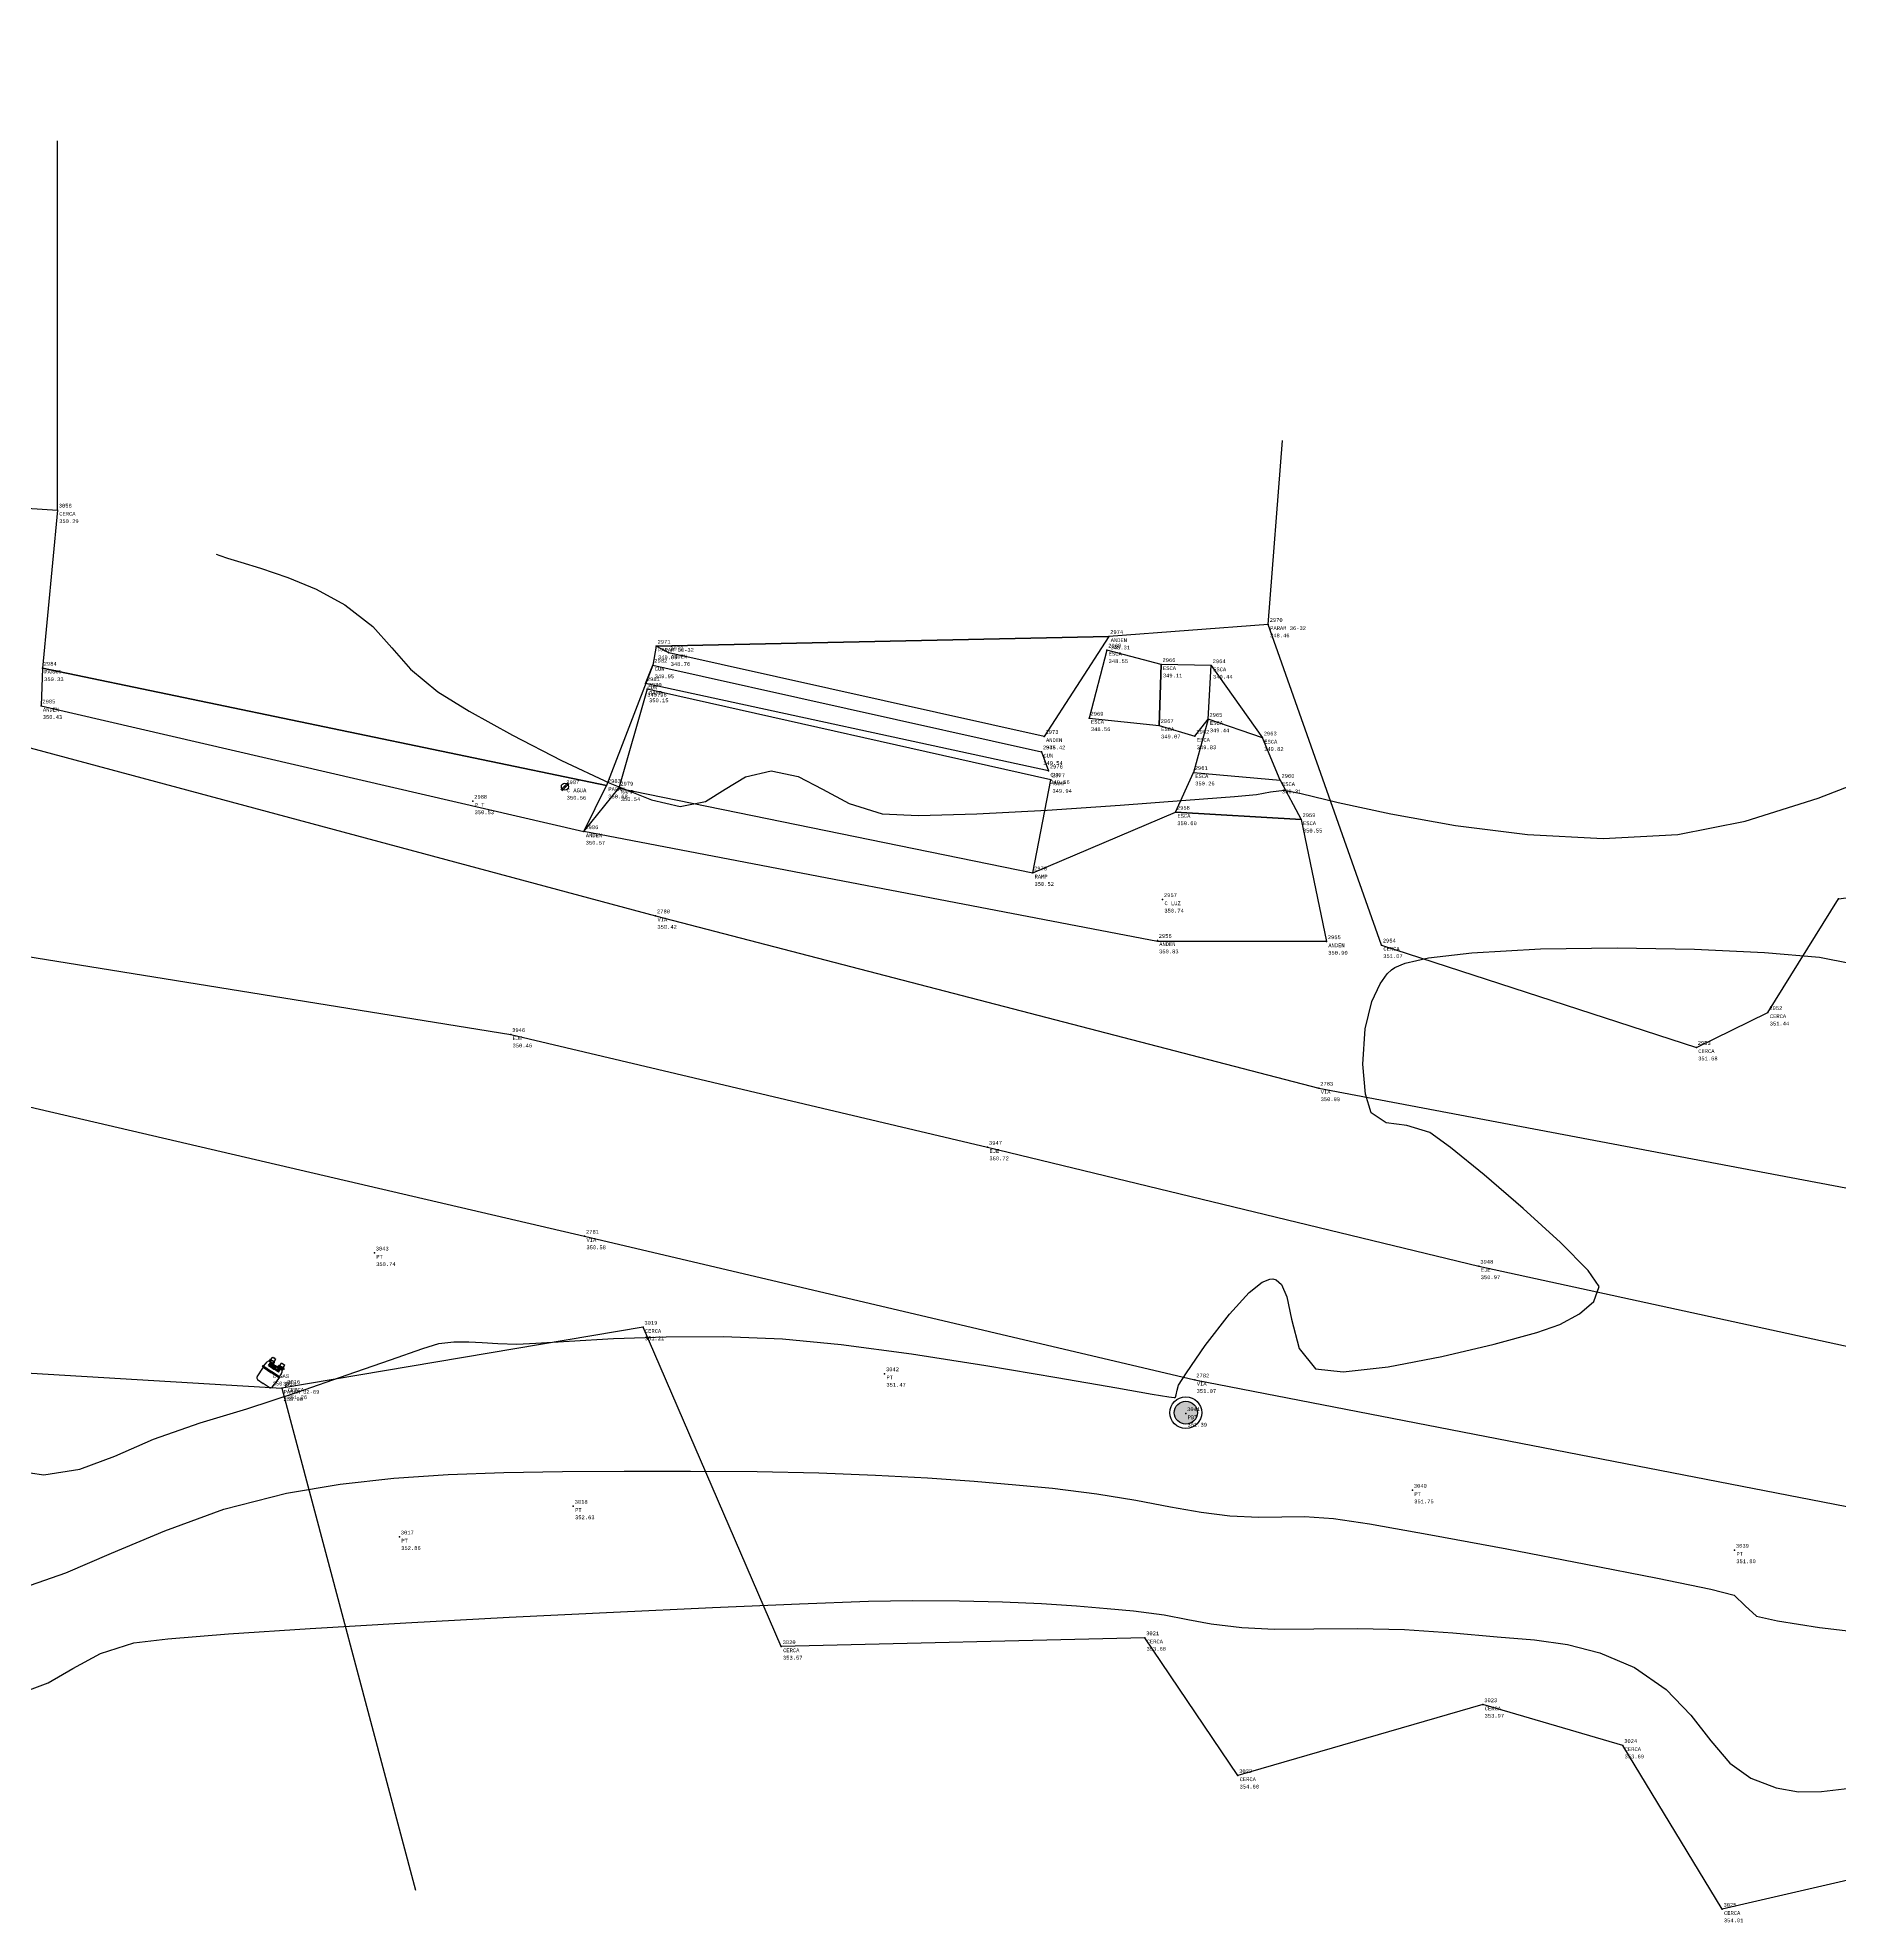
# Model space of a CAD drawing. Header units: metres. Extents: x 5050628 to 5051715, y 2427226 to 2427693.
# Drawn here: x 5051607.41 to 5051631.4, y 2427656.12 to 2427681.21 of the extents above; entities that cross this region are included whole.
import ezdxf
from ezdxf.enums import TextEntityAlignment as Align

# ---------------------------------------------------------------- set-up
doc = ezdxf.new("R2010")
doc.units = ezdxf.units.M
for name, color, linetype in [('1. Eje Vía', 7, 'Continuous'), ('2', 7, 'Continuous'), ('Anden', 252, 'Continuous'), ('C-TOPO-MINR-N', 11, 'Continuous'), ('Cerca', 90, 'FENCELINE2'), ('CONTADOR AGUA', 255, 'Continuous'), ('Cuneta', 254, 'Continuous'), ('CVL_PUNTO', 2, 'Continuous'), ('CVL_PUNTO_COR', 2, 'Continuous'), ('CVL_PUNTO_NUM', 2, 'Continuous'), ('Escalera', 254, 'Continuous'), ('Paramento', 7, 'Continuous'), ('POSTE', 2, 'Continuous'), ('Rampa', 253, 'Continuous'), ('Vía', 40, 'Continuous')]:
    doc.layers.add(name, color=color, linetype=linetype)
doc.layers.add('Poste Baja tension', color=30, linetype='Continuous', lineweight=100)
doc.styles.add('MONOTXT4', font='monotxt4.shx')
doc.linetypes.add('FENCELINE2', pattern='A,0.25,-0.1,[132,ltypeshp.shx,S=0.1,R=0,X=-0.1,Y=0],-0.1,1', length=1.45)

# ---------------------------------------------------------------- blocks, each defined once
blk = doc.blocks.new('POSTE')
at = {"layer": 'POSTE'}
h = blk.add_hatch(color=30, dxfattribs=at)
edge = h.paths.add_edge_path()
edge.add_arc((992.964, 972.38), 0.558, 0, 360)
at = {"layer": 'POSTE', "color": 30}
for radius in [0.768, 0.558]:
    blk.add_circle((992.964, 972.38, 192.936), radius, dxfattribs=at)
blk = doc.blocks.new('A$Cd4a49434')
at = {"layer": 'POSTE', "xscale": 0.6787685145199105, "yscale": 0.6787685145199105, "zscale": 0.6787685145199105, "rotation": 349.84833}
blk.add_blockref('POSTE', (-779.251, -530.372, 158.248), dxfattribs=at)
blk = doc.blocks.new('CONT')
for p, q in [((-0.018, 0.018), (-0.141, -0.106)), ((-0.018, 0.018), (0.106, 0.141)), ((0.018, -0.018), (0.141, 0.106)), ((0.018, -0.018), (-0.106, -0.141))]:
    blk.add_line(p, q)
blk.add_circle((0, 0), 0.125)
blk = doc.blocks.new('A$Cf7b1f20d')
at = {"layer": '2', "xscale": 2, "yscale": 2, "zscale": 2}
blk.add_blockref('CONT', (0.28, 0.28), dxfattribs=at)
blk = doc.blocks.new('*X64')
at = {"color": 0}
for p, q in [((833.9, 176.5, 2), (834.9, 177.6, 2)), ((833.9, 177, 2), (834.5, 177.6, 2)), ((833.9, 177.4, 2), (834, 177.6, 2)), ((833.9, 176.1, 2), (834.4, 176.6, 2)), ((833.9, 175.6, 2), (834.4, 176.1, 2)), ((833.9, 175.2, 2), (834.4, 175.7, 2)), ((833.9, 174.7, 2), (834.4, 175.2, 2)), ((834, 174.4, 2), (834.6, 175, 2)), ((834.4, 174.4, 2), (835, 175, 2)), ((834.8, 177, 2), (835.4, 177.6, 2)), ((834.9, 174.4, 2), (836.4, 175.9, 2)), ((835.2, 177, 2), (835.8, 177.6, 2)), ((835.3, 174.4, 2), (836.4, 175.4, 2)), ((835.4, 176.2, 2), (836.7, 177.6, 2)), ((835.4, 176.7, 2), (836.3, 177.6, 2)), ((835.4, 175.8, 2), (836.4, 176.8, 2)), ((835.4, 175.3, 2), (836.4, 176.3, 2)), ((835.8, 174.4, 2), (836.4, 175, 2)), ((836.2, 174.4, 2), (836.8, 175, 2)), ((836.6, 177, 2), (837.2, 177.6, 2)), ((836.7, 174.4, 2), (837.3, 175, 2)), ((837, 177, 2), (837.6, 177.6, 2)), ((837.1, 174.4, 2), (838.4, 175.6, 2)), ((837.4, 176.4, 2), (838.5, 177.6, 2)), ((837.4, 176.9, 2), (838.1, 177.6, 2)), ((837.4, 176, 2), (839, 177.6, 2)), ((837.4, 175.5, 2), (838.4, 176.5, 2)), ((837.4, 175.1, 2), (838.4, 176.1, 2)), ((837.6, 174.4, 2), (838.4, 175.2, 2)), ((838, 174.4, 2), (838.6, 175, 2)), ((838.5, 174.4, 2), (839.1, 175, 2)), ((838.8, 177, 2), (839.4, 177.6, 2)), ((838.9, 174.4, 2), (840.1, 175.6, 2)), ((839.3, 177, 2), (839.9, 177.6, 2)), ((839.4, 176.6, 2), (840.1, 177.4, 2)), ((839.4, 176.2, 2), (840.1, 177, 2)), ((839.4, 175.7, 2), (840.1, 176.5, 2)), ((839.4, 175.3, 2), (840.1, 176.1, 2)), ((839.4, 174.4, 2), (840.1, 175.2, 2)), ((839.8, 174.4, 2), (840.1, 174.7, 2))]:
    blk.add_line(p, q, dxfattribs=at)
blk = doc.blocks.new('gas')
for p, q in [((840269.27, 1366923.32, -0.27), (840269.23, 1366923.32, -0.27)), ((840269.23, 1366923.24, -0.27), (840269.23, 1366923.32, -0.27)), ((840269.28, 1366923.28, -0.27), (840269.23, 1366923.28, -0.27)), ((840269.27, 1366923.24, -0.27), (840269.23, 1366923.24, -0.27)), ((840269.28, 1366923.33, -0.27), (840269.31, 1366923.67, -0.27)), ((840269.28, 1366923.32, -0.27), (840269.9, 1366923.32, -0.27)), ((840269.28, 1366923.28, -0.27), (840269.9, 1366923.28, -0.27)), ((840269.28, 1366923.24, -0.27), (840269.9, 1366923.24, -0.27)), ((840269.28, 1366923.23, -0.27), (840269.31, 1366922.48, -0.27)), ((840269.36, 1366923.8, -0.27), (840269.36, 1366923.91, -0.27)), ((840269.36, 1366923.82, -0.27), (840269.74, 1366923.82, -0.27)), ((840269.36, 1366923.8, -0.27), (840269.74, 1366923.8, -0.27)), ((840269.4, 1366923.93, -0.27), (840269.55, 1366923.93, -0.27)), ((840269.42, 1366923.93, -0.27), (840269.42, 1366924.14, -0.27)), ((840269.42, 1366924.14, -0.27), (840269.67, 1366924.14, -0.27)), ((840269.42, 1366923.78, -0.27), (840269.42, 1366923.8, -0.27)), ((840269.43, 1366923.78, -0.27), (840269.9, 1366923.78, -0.27)), ((840269.45, 1366923.91, -0.27), (840269.45, 1366923.82, -0.27)), ((840269.51, 1366923.53, -0.27), (840269.51, 1366923.78, -0.27)), ((840269.51, 1366923.53, -0.27), (840269.9, 1366923.53, -0.27)), ((840269.53, 1366923.76, -0.27), (840269.9, 1366923.76, -0.27)), ((840269.53, 1366923.55, -0.27), (840269.53, 1366923.76, -0.27)), ((840269.53, 1366923.55, -0.27), (840269.9, 1366923.55, -0.27)), ((840269.69, 1366923.93, -0.27), (840269.55, 1366923.93, -0.27)), ((840269.57, 1366923.59, -0.27), (840269.57, 1366923.72, -0.27)), ((840269.57, 1366923.72, -0.27), (840270.01, 1366923.72, -0.27)), ((840269.57, 1366923.59, -0.27), (840270.01, 1366923.59, -0.27)), ((840269.62, 1366923.68, -0.27), (840269.64, 1366923.68, -0.27)), ((840269.62, 1366923.64, -0.27), (840269.62, 1366923.68, -0.27)), ((840269.62, 1366923.64, -0.27), (840269.64, 1366923.64, -0.27)), ((840269.64, 1366923.91, -0.27), (840269.64, 1366923.82, -0.27)), ((840269.64, 1366923.64, -0.27), (840269.64, 1366923.68, -0.27)), ((840269.66, 1366923.68, -0.27), (840269.68, 1366923.68, -0.27)), ((840269.66, 1366923.64, -0.27), (840269.66, 1366923.68, -0.27)), ((840269.66, 1366923.64, -0.27), (840269.68, 1366923.64, -0.27)), ((840269.67, 1366923.93, -0.27), (840269.67, 1366924.14, -0.27)), ((840269.67, 1366923.78, -0.27), (840269.67, 1366923.8, -0.27)), ((840269.68, 1366923.64, -0.27), (840269.68, 1366923.68, -0.27)), ((840269.71, 1366923.68, -0.27), (840269.73, 1366923.68, -0.27)), ((840269.71, 1366923.64, -0.27), (840269.71, 1366923.68, -0.27)), ((840269.71, 1366923.64, -0.27), (840269.73, 1366923.64, -0.27)), ((840269.73, 1366923.8, -0.27), (840269.73, 1366923.91, -0.27)), ((840269.73, 1366923.64, -0.27), (840269.73, 1366923.68, -0.27)), ((840269.75, 1366923.68, -0.27), (840269.77, 1366923.68, -0.27)), ((840269.75, 1366923.64, -0.27), (840269.75, 1366923.68, -0.27)), ((840269.75, 1366923.64, -0.27), (840269.77, 1366923.64, -0.27)), ((840269.77, 1366923.64, -0.27), (840269.77, 1366923.68, -0.27)), ((840269.79, 1366923.68, -0.27), (840269.81, 1366923.68, -0.27)), ((840269.79, 1366923.64, -0.27), (840269.79, 1366923.68, -0.27)), ((840269.79, 1366923.64, -0.27), (840269.81, 1366923.64, -0.27)), ((840269.81, 1366923.64, -0.27), (840269.81, 1366923.68, -0.27)), ((840269.83, 1366923.68, -0.27), (840269.85, 1366923.68, -0.27)), ((840269.83, 1366923.64, -0.27), (840269.83, 1366923.68, -0.27)), ((840269.83, 1366923.64, -0.27), (840269.85, 1366923.64, -0.27)), ((840269.85, 1366923.64, -0.27), (840269.85, 1366923.68, -0.27)), ((840269.86, 1366923.69, -0.27), (840269.86, 1366923.62, -0.27)), ((840269.86, 1366923.69, -0.27), (840269.99, 1366923.69, -0.27)), ((840269.86, 1366923.62, -0.27), (840269.99, 1366923.62, -0.27)), ((840269.87, 1366923.68, -0.27), (840269.89, 1366923.68, -0.27)), ((840269.87, 1366923.64, -0.27), (840269.87, 1366923.68, -0.27)), ((840269.87, 1366923.64, -0.27), (840269.89, 1366923.64, -0.27)), ((840269.89, 1366923.64, -0.27), (840269.89, 1366923.68, -0.27)), ((840270.37, 1366923.78, -0.27), (840269.9, 1366923.78, -0.27)), ((840270.28, 1366923.76, -0.27), (840269.9, 1366923.76, -0.27)), ((840270.28, 1366923.55, -0.27), (840269.9, 1366923.55, -0.27)), ((840270.3, 1366923.53, -0.27), (840269.9, 1366923.53, -0.27)), ((840270.53, 1366923.32, -0.27), (840269.9, 1366923.32, -0.27)), ((840270.53, 1366923.28, -0.27), (840269.9, 1366923.28, -0.27)), ((840270.53, 1366923.24, -0.27), (840269.9, 1366923.24, -0.27)), ((840269.91, 1366923.68, -0.27), (840269.94, 1366923.68, -0.27)), ((840269.91, 1366923.64, -0.27), (840269.91, 1366923.68, -0.27)), ((840269.91, 1366923.64, -0.27), (840269.94, 1366923.64, -0.27)), ((840269.94, 1366923.64, -0.27), (840269.94, 1366923.68, -0.27)), ((840269.96, 1366923.68, -0.27), (840269.98, 1366923.68, -0.27)), ((840269.96, 1366923.64, -0.27), (840269.96, 1366923.68, -0.27)), ((840269.96, 1366923.64, -0.27), (840269.98, 1366923.64, -0.27)), ((840269.98, 1366923.64, -0.27), (840269.98, 1366923.68, -0.27)), ((840269.99, 1366923.69, -0.27), (840269.99, 1366923.62, -0.27)), ((840270.01, 1366923.59, -0.27), (840270.01, 1366923.72, -0.27)), ((840270.07, 1366923.8, -0.27), (840270.07, 1366923.91, -0.27)), ((840270.44, 1366923.82, -0.27), (840270.07, 1366923.82, -0.27)), ((840270.44, 1366923.8, -0.27), (840270.07, 1366923.8, -0.27)), ((840270.11, 1366923.93, -0.27), (840270.26, 1366923.93, -0.27)), ((840270.38, 1366924.14, -0.27), (840270.13, 1366924.14, -0.27)), ((840270.13, 1366923.93, -0.27), (840270.13, 1366924.14, -0.27)), ((840270.13, 1366923.78, -0.27), (840270.13, 1366923.8, -0.27)), ((840270.16, 1366923.91, -0.27), (840270.16, 1366923.82, -0.27)), ((840270.4, 1366923.93, -0.27), (840270.26, 1366923.93, -0.27)), ((840270.28, 1366923.55, -0.27), (840270.28, 1366923.76, -0.27)), ((840270.3, 1366923.53, -0.27), (840270.3, 1366923.78, -0.27)), ((840270.35, 1366923.91, -0.27), (840270.35, 1366923.82, -0.27)), ((840270.38, 1366923.93, -0.27), (840270.38, 1366924.14, -0.27)), ((840270.38, 1366923.78, -0.27), (840270.38, 1366923.8, -0.27)), ((840270.44, 1366923.8, -0.27), (840270.44, 1366923.91, -0.27)), ((840270.53, 1366923.23, -0.27), (840270.49, 1366922.48, -0.27)), ((840270.53, 1366923.33, -0.27), (840270.5, 1366923.67, -0.27)), ((840270.53, 1366923.28, -0.27), (840270.57, 1366923.28, -0.27)), ((840270.54, 1366923.32, -0.27), (840270.57, 1366923.32, -0.27)), ((840270.54, 1366923.24, -0.27), (840270.57, 1366923.24, -0.27)), ((840270.57, 1366923.24, -0.27), (840270.57, 1366923.32, -0.27)), ((840269.44, 1366922.36, -0.27), (840269.9, 1366922.36, -0.27)), ((840270.37, 1366922.36, -0.27), (840269.9, 1366922.36, -0.27))]:
    blk.add_line(p, q)
blk.add_circle((840270.13, 1366923.66, -0.27), 0.0262)
for centre, radius, start, end in [((840269.27, 1366923.33, -0.27), 0.0104, 270, 354.8056), ((840269.27, 1366923.23, -0.27), 0.0104, 2.7263, 90), ((840269.43, 1366923.66, -0.27), 0.125, 90, 174.8056), ((840269.41, 1366923.86, -0.27), 0.0649, 42.9903, 138.0008), ((840269.55, 1366923.71, -0.27), 0.216, 89.6554, 115.4022), ((840269.55, 1366923.71, -0.27), 0.216, 64.5978, 90.3446), ((840269.69, 1366923.86, -0.27), 0.0649, 41.9992, 137.0097), ((840270.12, 1366923.86, -0.27), 0.0649, 42.9903, 138.0008), ((840270.2, 1366923.66, -0.27), 0.0577, 202.5546, 161.6842), ((840270.26, 1366923.71, -0.27), 0.216, 89.6554, 115.4022), ((840270.26, 1366923.71, -0.27), 0.216, 64.5978, 90.3446), ((840270.4, 1366923.86, -0.27), 0.0649, 41.9992, 137.0097), ((840270.37, 1366923.66, -0.27), 0.125, 5.1944, 90), ((840270.54, 1366923.33, -0.27), 0.0104, 185.1944, 270), ((840270.54, 1366923.23, -0.27), 0.0104, 90, 177.2737), ((840269.44, 1366922.49, -0.27), 0.125, 182.7263, 270), ((840270.37, 1366922.49, -0.27), 0.125, 270, 357.2737)]:
    blk.add_arc(centre, radius, start, end)
blk.add_point((840269.55, 1366924.14, -0.27))
blk.add_point((840269.55, 1366924.14, -0.27))
blk.add_point((840269.55, 1366924.14, -0.27))
blk.add_point((840269.55, 1366924.14, -0.27))
at = {"xscale": 0.0208869013937668, "yscale": 0.0208869013937668, "zscale": 0.0208869013937668}
blk.add_blockref('*X64', (840252.45, 1366919.98, -0.32), dxfattribs=at)

msp = doc.modelspace()

# ---------------------------------------------------------------- linework, layer by layer
at = {"layer": '1. Eje Vía', "elevation": 280.286, "flags": 128}
msp.add_lwpolyline([(5051542.476, 2427664.661), (5051548.504, 2427667.464), (5051554.589, 2427670.228), (5051560.516, 2427672.285), (5051567.305, 2427673.596), (5051573.644, 2427674.365), (5051580.454, 2427673.946), (5051586.673, 2427673.236), (5051592.858, 2427672.363), (5051600.825, 2427670.745), (5051607.092, 2427669.006), (5051613.712, 2427667.94), (5051620.059, 2427666.438), (5051626.599, 2427664.856), (5051632.613, 2427663.545), (5051638.513, 2427662.883), (5051644.52, 2427662.457), (5051650.851, 2427662.303), (5051656.955, 2427662.685), (5051664.269, 2427664.13)], dxfattribs=at)
at = {"layer": 'Anden', "flags": 128}
for points, elevation in [([(5051621.672, 2427673.237), (5051620.811, 2427671.907), (5051615.817, 2427673.018), (5051615.648, 2427673.107), (5051621.672, 2427673.237)], 348.774), ([(5051607.477, 2427672.815), (5051607.459, 2427672.312), (5051614.686, 2427670.639), (5051614.986, 2427671.254), (5051607.477, 2427672.815)], 348.149), ([(5051620.659, 2427670.09), (5051622.56, 2427670.898), (5051624.232, 2427670.8), (5051624.569, 2427669.175), (5051622.318, 2427669.175), (5051614.686, 2427670.639), (5051615.152, 2427671.219), (5051620.659, 2427670.09)], 350.617)]:
    msp.add_lwpolyline(points, dxfattribs=dict(at, elevation=elevation))
at = {"layer": 'C-TOPO-MINR-N', "color": 32, "linetype": 'Continuous', "lineweight": -3}
for points in [[(5051609.792, 2427674.331, 350.966), (5051609.839, 2427674.313, 350.966), (5051609.942, 2427674.277, 350.966), (5051610.117, 2427674.223, 350.966), (5051610.379, 2427674.143, 350.966), (5051610.742, 2427674.022, 350.966), (5051611.123, 2427673.864, 350.966), (5051611.505, 2427673.657, 350.966), (5051611.875, 2427673.368, 350.966), (5051612.127, 2427673.087, 350.966), (5051612.378, 2427672.801, 350.966), (5051612.742, 2427672.499, 350.966), (5051613.158, 2427672.242, 350.966), (5051613.734, 2427671.922, 350.966), (5051614.386, 2427671.586, 350.966), (5051615.031, 2427671.284, 350.966), (5051615.585, 2427671.064, 350.966), (5051615.965, 2427670.973, 350.966), (5051616.302, 2427671.04, 350.966), (5051616.567, 2427671.203, 350.966), (5051616.834, 2427671.37, 350.966), (5051617.176, 2427671.447, 350.966), (5051617.538, 2427671.374, 350.966), (5051617.863, 2427671.203, 350.966), (5051618.214, 2427671.011, 350.966), (5051618.657, 2427670.876, 350.966), (5051619.139, 2427670.855, 350.966), (5051619.913, 2427670.877, 350.966), (5051620.851, 2427670.926, 350.966), (5051621.823, 2427670.991, 350.966), (5051622.698, 2427671.056, 350.966), (5051623.346, 2427671.108, 350.966), (5051623.639, 2427671.133, 350.966), (5051623.824, 2427671.167, 350.966), (5051624.009, 2427671.191, 350.966), (5051624.233, 2427671.145, 350.966), (5051624.724, 2427671.028, 350.966), (5051625.427, 2427670.875, 350.966), (5051626.286, 2427670.72, 350.966), (5051627.246, 2427670.599, 350.966), (5051628.25, 2427670.547, 350.966), (5051629.244, 2427670.599, 350.966), (5051630.144, 2427670.779, 350.966), (5051631.114, 2427671.084, 350.966), (5051632.099, 2427671.467, 350.966)], [(5051606.951, 2427662.159, 351.966), (5051607.496, 2427662.077, 351.966), (5051607.974, 2427662.152, 351.966), (5051608.442, 2427662.329, 351.966), (5051608.957, 2427662.553, 351.966), (5051609.576, 2427662.77, 351.966), (5051610.199, 2427662.959, 351.966), (5051610.873, 2427663.181, 351.966), (5051611.533, 2427663.408, 351.966), (5051612.111, 2427663.611, 351.966), (5051612.541, 2427663.76, 351.966), (5051612.756, 2427663.827, 351.966), (5051612.953, 2427663.85, 351.966), (5051613.152, 2427663.849, 351.966), (5051613.333, 2427663.842, 351.966), (5051613.538, 2427663.828, 351.966), (5051613.791, 2427663.819, 351.966), (5051614.043, 2427663.83, 351.966), (5051614.487, 2427663.858, 351.966), (5051615.08, 2427663.891, 351.966), (5051615.78, 2427663.915, 351.966), (5051616.544, 2427663.919, 351.966), (5051617.329, 2427663.89, 351.966), (5051618.11, 2427663.814, 351.966), (5051619.044, 2427663.687, 351.966), (5051620.033, 2427663.534, 351.966), (5051620.978, 2427663.376, 351.966), (5051621.779, 2427663.236, 351.966), (5051622.25, 2427663.154, 351.966), (5051622.47, 2427663.117, 351.966), (5051622.542, 2427663.106, 351.966), (5051622.553, 2427663.106, 351.966), (5051622.559, 2427663.114, 351.966), (5051622.57, 2427663.143, 351.966), (5051622.581, 2427663.204, 351.966), (5051622.598, 2427663.273, 351.966), (5051622.705, 2427663.438, 351.966), (5051622.956, 2427663.799, 351.966), (5051623.278, 2427664.218, 351.966), (5051623.54, 2427664.504, 351.966), (5051623.715, 2427664.643, 351.966), (5051623.813, 2427664.684, 351.966), (5051623.854, 2427664.686, 351.966), (5051623.899, 2427664.672, 351.966), (5051623.969, 2427664.61, 351.966), (5051624.041, 2427664.448, 351.966), (5051624.104, 2427664.151, 351.966), (5051624.205, 2427663.761, 351.966), (5051624.424, 2427663.491, 351.966), (5051624.79, 2427663.451, 351.966), (5051625.391, 2427663.518, 351.966), (5051626.103, 2427663.652, 351.966), (5051626.803, 2427663.817, 351.966), (5051627.369, 2427663.972, 351.966), (5051627.676, 2427664.079, 351.966), (5051627.935, 2427664.223, 351.966), (5051628.126, 2427664.386, 351.966), (5051628.199, 2427664.583, 351.966), (5051628.053, 2427664.799, 351.966), (5051627.682, 2427665.172, 351.966), (5051627.187, 2427665.623, 351.966), (5051626.666, 2427666.07, 351.966), (5051626.219, 2427666.433, 351.966), (5051625.945, 2427666.633, 351.966), (5051625.639, 2427666.728, 351.966), (5051625.364, 2427666.762, 351.966), (5051625.165, 2427666.896, 351.966), (5051625.089, 2427667.145, 351.966), (5051625.055, 2427667.546, 351.966), (5051625.086, 2427668.013, 351.966), (5051625.173, 2427668.377, 351.966), (5051625.282, 2427668.614, 351.966), (5051625.378, 2427668.745, 351.966), (5051625.434, 2427668.8, 351.966), (5051625.479, 2427668.831, 351.966), (5051625.616, 2427668.887, 351.966), (5051625.927, 2427668.958, 351.966), (5051626.506, 2427669.027, 351.966), (5051627.417, 2427669.077, 351.966), (5051628.439, 2427669.091, 351.966), (5051629.469, 2427669.074, 351.966), (5051630.401, 2427669.031, 351.966), (5051631.132, 2427668.967, 351.966), (5051631.558, 2427668.886, 351.966)], [(5051607.32, 2427660.612, 352.966), (5051607.789, 2427660.774, 352.966), (5051608.395, 2427661.034, 352.966), (5051609.106, 2427661.335, 352.966), (5051609.893, 2427661.621, 352.966), (5051610.725, 2427661.836, 352.966), (5051611.442, 2427661.953, 352.966), (5051612.156, 2427662.033, 352.966), (5051612.878, 2427662.084, 352.966), (5051613.621, 2427662.111, 352.966), (5051614.399, 2427662.124, 352.966), (5051615.222, 2427662.127, 352.966), (5051616.105, 2427662.129, 352.966), (5051616.99, 2427662.124, 352.966), (5051617.811, 2427662.105, 352.966), (5051618.567, 2427662.075, 352.966), (5051619.257, 2427662.037, 352.966), (5051619.88, 2427661.993, 352.966), (5051620.436, 2427661.947, 352.966), (5051620.922, 2427661.9, 352.966), (5051621.513, 2427661.826, 352.966), (5051622.032, 2427661.741, 352.966), (5051622.491, 2427661.655, 352.966), (5051622.903, 2427661.582, 352.966), (5051623.281, 2427661.533, 352.966), (5051623.669, 2427661.514, 352.966), (5051623.973, 2427661.52, 352.966), (5051624.276, 2427661.524, 352.966), (5051624.662, 2427661.499, 352.966), (5051625.141, 2427661.426, 352.966), (5051625.958, 2427661.282, 352.966), (5051626.968, 2427661.094, 352.966), (5051628.023, 2427660.892, 352.966), (5051628.977, 2427660.703, 352.966), (5051629.683, 2427660.555, 352.966), (5051629.995, 2427660.477, 352.966), (5051630.143, 2427660.334, 352.966), (5051630.291, 2427660.196, 352.966), (5051630.573, 2427660.134, 352.966), (5051631.132, 2427660.049, 352.966), (5051631.815, 2427659.969, 352.966)], [(5051607.305, 2427659.218, 353.966), (5051607.555, 2427659.312, 353.966), (5051607.882, 2427659.5, 353.966), (5051608.252, 2427659.701, 353.966), (5051608.693, 2427659.845, 353.966), (5051609.145, 2427659.898, 353.966), (5051609.956, 2427659.962, 353.966), (5051611.042, 2427660.034, 353.966), (5051612.315, 2427660.108, 353.966), (5051613.689, 2427660.183, 353.966), (5051615.078, 2427660.252, 353.966), (5051616.396, 2427660.314, 353.966), (5051617.556, 2427660.363, 353.966), (5051618.472, 2427660.396, 353.966), (5051619.058, 2427660.408, 353.966), (5051619.685, 2427660.404, 353.966), (5051620.259, 2427660.389, 353.966), (5051620.778, 2427660.365, 353.966), (5051621.242, 2427660.335, 353.966), (5051621.65, 2427660.302, 353.966), (5051622.001, 2427660.269, 353.966), (5051622.407, 2427660.214, 353.966), (5051622.722, 2427660.154, 353.966), (5051623.036, 2427660.095, 353.966), (5051623.443, 2427660.045, 353.966), (5051623.879, 2427660.026, 353.966), (5051624.399, 2427660.029, 353.966), (5051624.982, 2427660.033, 353.966), (5051625.607, 2427660.021, 353.966), (5051626.253, 2427659.975, 353.966), (5051626.842, 2427659.922, 353.966), (5051627.337, 2427659.882, 353.966), (5051627.779, 2427659.822, 353.966), (5051628.209, 2427659.709, 353.966), (5051628.667, 2427659.513, 353.966), (5051629.091, 2427659.222, 353.966), (5051629.417, 2427658.882, 353.966), (5051629.686, 2427658.539, 353.966), (5051629.939, 2427658.243, 353.966), (5051630.217, 2427658.041, 353.966), (5051630.556, 2427657.912, 353.966), (5051630.852, 2427657.859, 353.966), (5051631.16, 2427657.864, 353.966), (5051631.535, 2427657.907, 353.966)]]:
    msp.add_polyline3d(points, dxfattribs=at)
at = {"layer": 'Cerca', "flags": 128}
for points, elevation in [([(5051591.095, 2427681.205), (5051591.264, 2427680.683), (5051591.664, 2427676.256), (5051600.799, 2427675.366), (5051607.677, 2427674.919), (5051607.677, 2427679.834)], 348.149), ([(5051625.301, 2427669.13), (5051629.493, 2427667.768), (5051630.446, 2427668.232), (5051631.384, 2427669.745), (5051632.923, 2427669.944)], 351.535), ([(5051650.053, 2427656.697), (5051639.204, 2427657.718), (5051636.741, 2427657.891), (5051629.836, 2427656.297), (5051628.514, 2427658.478), (5051626.651, 2427659.02), (5051623.389, 2427658.077), (5051622.151, 2427659.911), (5051617.312, 2427659.793), (5051615.472, 2427664.043), (5051610.663, 2427663.233)], 354.58)]:
    msp.add_lwpolyline(points, dxfattribs=dict(at, elevation=elevation))
at = {"layer": 'Cuneta', "elevation": 348.889, "flags": 128}
msp.add_lwpolyline([(5051620.776, 2427671.7), (5051620.869, 2427671.446), (5051615.505, 2427672.609), (5051615.604, 2427672.854), (5051620.776, 2427671.7)], dxfattribs=at)
at = {"layer": 'CVL_PUNTO', "color": 4}
for p in [(5051607.677, 2427674.919, 350.756), (5051607.677, 2427674.919, 350.756), (5051623.795, 2427673.397, 348.923), (5051623.795, 2427673.397, 348.923), (5051621.672, 2427673.237, 348.774), (5051621.672, 2427673.237, 348.774), (5051615.648, 2427673.107, 350.361), (5051615.648, 2427673.107, 350.361), (5051615.817, 2427673.018, 349.226), (5051615.817, 2427673.018, 349.226), (5051621.646, 2427673.056, 349.013), (5051621.646, 2427673.056, 349.013), (5051607.477, 2427672.815, 350.796), (5051607.477, 2427672.815, 350.796), (5051615.604, 2427672.854, 350.415), (5051615.604, 2427672.854, 350.415), (5051622.368, 2427672.864, 349.581), (5051622.368, 2427672.864, 349.581), (5051623.036, 2427672.848, 349.902), (5051623.036, 2427672.848, 349.902), (5051615.505, 2427672.609, 350.428), (5051615.505, 2427672.609, 350.428), (5051615.529, 2427672.534, 350.617), (5051615.529, 2427672.534, 350.617), (5051607.459, 2427672.312, 350.895), (5051607.459, 2427672.312, 350.895), (5051621.41, 2427672.15, 349.027), (5051621.41, 2427672.15, 349.027), (5051622.993, 2427672.134, 349.911), (5051622.993, 2427672.134, 349.911), (5051620.811, 2427671.907, 348.889), (5051620.811, 2427671.907, 348.889), (5051622.344, 2427672.052, 349.539), (5051622.344, 2427672.052, 349.539), (5051622.819, 2427671.909, 350.3), (5051622.819, 2427671.909, 350.3), (5051623.716, 2427671.886, 350.29), (5051623.716, 2427671.886, 350.29), (5051620.776, 2427671.7, 350.01), (5051620.776, 2427671.7, 350.01), (5051620.869, 2427671.446, 350.028), (5051620.869, 2427671.446, 350.028), (5051622.798, 2427671.427, 350.73), (5051622.798, 2427671.427, 350.73), (5051614.433, 2427671.238, 351.025), (5051614.433, 2427671.238, 351.025), (5051614.986, 2427671.254, 351.146), (5051614.986, 2427671.254, 351.146), (5051615.152, 2427671.219, 351.004), (5051615.152, 2427671.219, 351.004), (5051620.898, 2427671.329, 350.403), (5051620.898, 2427671.329, 350.403), (5051623.952, 2427671.322, 350.774), (5051623.952, 2427671.322, 350.774), (5051613.207, 2427671.044, 351.001), (5051613.207, 2427671.044, 351.001), (5051622.56, 2427670.898, 351.07), (5051622.56, 2427670.898, 351.07), (5051614.686, 2427670.639, 351.033), (5051614.686, 2427670.639, 351.033), (5051624.232, 2427670.8, 351.02), (5051624.232, 2427670.8, 351.02), (5051620.659, 2427670.09, 350.987), (5051620.659, 2427670.09, 350.987), (5051622.388, 2427669.735, 351.204), (5051622.388, 2427669.735, 351.204), (5051631.384, 2427669.745, 351.292), (5051631.384, 2427669.745, 351.292), (5051615.64, 2427669.519, 350.882), (5051615.64, 2427669.519, 350.882), (5051622.318, 2427669.192, 351.294), (5051622.318, 2427669.192, 351.294), (5051624.569, 2427669.175, 351.363), (5051624.569, 2427669.175, 351.363), (5051625.301, 2427669.13, 351.535), (5051625.301, 2427669.13, 351.535), (5051630.446, 2427668.232, 351.911), (5051630.446, 2427668.232, 351.911), (5051613.712, 2427667.94, 350.928), (5051613.712, 2427667.94, 350.928), (5051629.493, 2427667.768, 352.142), (5051629.493, 2427667.768, 352.142), (5051624.468, 2427667.225, 351.456), (5051624.468, 2427667.225, 351.456), (5051620.059, 2427666.438, 351.183), (5051620.059, 2427666.438, 351.183), (5051614.695, 2427665.254, 351.051), (5051614.695, 2427665.254, 351.051), (5051611.896, 2427665.031, 351.209), (5051611.896, 2427665.031, 351.209), (5051626.599, 2427664.856, 351.435), (5051626.599, 2427664.856, 351.435), (5051615.472, 2427664.043, 351.672), (5051615.472, 2427664.043, 351.672), (5051610.519, 2427663.441, 351.316), (5051610.519, 2427663.441, 351.316), (5051618.688, 2427663.425, 351.935), (5051618.688, 2427663.425, 351.935), (5051622.818, 2427663.342, 351.533), (5051622.818, 2427663.342, 351.533), (5051610.663, 2427663.233, 351.362), (5051610.663, 2427663.233, 351.362), (5051610.718, 2427663.259, 351.726), (5051610.718, 2427663.259, 351.726), (5051622.696, 2427662.894, 351.861), (5051622.696, 2427662.894, 351.861), (5051625.714, 2427661.873, 352.216), (5051625.714, 2427661.873, 352.216), (5051614.544, 2427661.661, 353.094), (5051614.544, 2427661.661, 353.094), (5051612.23, 2427661.252, 353.33), (5051612.23, 2427661.252, 353.33), (5051630.001, 2427661.076, 352.264), (5051630.001, 2427661.076, 352.264), (5051622.151, 2427659.911, 354.064), (5051622.151, 2427659.911, 354.064), (5051617.312, 2427659.793, 354.034), (5051617.312, 2427659.793, 354.034), (5051626.651, 2427659.02, 354.438), (5051626.651, 2427659.02, 354.438), (5051628.514, 2427658.478, 354.154), (5051628.514, 2427658.478, 354.154), (5051623.389, 2427658.077, 355.071), (5051623.389, 2427658.077, 355.071), (5051629.836, 2427656.297, 354.481), (5051629.836, 2427656.297, 354.481)]:
    msp.add_point(p, dxfattribs=at)
at = {"layer": 'Escalera', "flags": 128}
for points, elevation in [([(5051622.368, 2427672.864), (5051621.646, 2427673.056), (5051621.41, 2427672.15), (5051622.344, 2427672.052), (5051622.368, 2427672.864)], 349.581), ([(5051623.036, 2427672.848), (5051622.368, 2427672.864), (5051622.344, 2427672.052), (5051622.819, 2427671.909), (5051622.993, 2427672.134), (5051623.036, 2427672.848)], 349.902), ([(5051623.036, 2427672.848), (5051623.716, 2427671.886), (5051622.993, 2427672.134), (5051623.036, 2427672.848)], 349.902), ([(5051622.993, 2427672.134), (5051622.798, 2427671.427), (5051623.952, 2427671.322), (5051623.716, 2427671.886), (5051622.993, 2427672.134)], 349.911), ([(5051622.56, 2427670.898), (5051622.798, 2427671.427), (5051623.952, 2427671.322), (5051624.232, 2427670.8), (5051622.56, 2427670.898)], 351.07)]:
    msp.add_lwpolyline(points, dxfattribs=dict(at, elevation=elevation))
at = {"layer": 'Paramento', "flags": 128}
for points, elevation in [([(5051623.795, 2427673.397), (5051623.984, 2427675.846)], 348.923), ([(5051607.677, 2427674.919), (5051607.477, 2427672.815), (5051614.986, 2427671.254)], 348.149), ([(5051625.301, 2427669.13), (5051623.795, 2427673.397), (5051621.672, 2427673.237), (5051615.648, 2427673.107), (5051615.604, 2427672.854), (5051614.986, 2427671.254)], 351.535), ([(5051601.34, 2427657.786), (5051606.51, 2427658.378), (5051605.48, 2427662.156), (5051606.847, 2427662.186), (5051606.585, 2427663.476), (5051610.663, 2427663.233), (5051612.442, 2427656.549)], 351.385)]:
    msp.add_lwpolyline(points, dxfattribs=dict(at, elevation=elevation))
at = {"layer": 'Rampa', "elevation": 350.617, "flags": 128}
msp.add_lwpolyline([(5051615.529, 2427672.534), (5051615.152, 2427671.219), (5051620.659, 2427670.09), (5051620.898, 2427671.329), (5051615.529, 2427672.534)], dxfattribs=at)
at = {"layer": 'Vía'}
for points in [[(5051539.826, 2427666.605, 347), (5051549.625, 2427670.946, 347.52), (5051555.631, 2427673.303, 347.761), (5051565.749, 2427675.971, 348.211), (5051576.339, 2427677.199, 348.773), (5051586.265, 2427675.769, 349.278), (5051596.554, 2427673.957, 349.874), (5051605.708, 2427672.183, 350.457), (5051615.64, 2427669.519, 350.882), (5051624.468, 2427667.225, 351.456), (5051634.017, 2427665.419, 351.807), (5051643.567, 2427664.795, 352.519), (5051653.117, 2427664.749, 353.329), (5051662.959, 2427665.636, 354.373), (5051664.269, 2427664.13, 354.568), (5051664.726, 2427662.076, 354.665)], [(5051542.538, 2427661.743, 347.034), (5051550.985, 2427665.788, 347.585), (5051557.953, 2427668.758, 347.843), (5051566.606, 2427671.225, 348.22), (5051576.317, 2427672.094, 348.882), (5051585.407, 2427671.033, 349.303), (5051595.826, 2427669.249, 349.936), (5051603.512, 2427667.86, 350.397), (5051614.695, 2427665.254, 351.051), (5051622.818, 2427663.342, 351.533), (5051633.347, 2427661.296, 352.004), (5051642.598, 2427660.402, 352.641), (5051653.282, 2427660.147, 353.58), (5051664.726, 2427662.076, 354.665)]]:
    msp.add_polyline3d(points, dxfattribs=at)

# ---------------------------------------------------------------- block references
at = {"xscale": 0.2024484843805082, "yscale": 0.2024484843805082, "zscale": 0.2024484843805082, "rotation": 325.228308797205}
msp.add_blockref('gas', (4754053.603, 2297363.39, 351.371), dxfattribs=at)
at = {"layer": 'CONTADOR AGUA', "xscale": 0.1909267939007097, "yscale": 0.1909267939007097, "zscale": 0.1909267939007097, "rotation": 359.587882972625}
msp.add_blockref('A$Cf7b1f20d', (5051614.379, 2427671.184, 351.025), dxfattribs=at)
at = {"layer": 'Poste Baja tension', "xscale": 0.4053535161564476, "yscale": 0.4053535161564476, "zscale": 0.4053535161564476, "rotation": 359.587882972625}
msp.add_blockref('A$Cd4a49434', (5051622.484, 2427662.696, 235.841), dxfattribs=at)

# ---------------------------------------------------------------- texts
at = {"layer": 'CVL_PUNTO_COR', "color": 4, "style": 'MONOTXT4'}
for s, p in [('350.29', (5051607.7, 2427674.796, 350.756)), ('348.46', (5051623.818, 2427673.274, 348.923)), ('349.89', (5051615.671, 2427672.984, 350.361)), ('348.76', (5051615.84, 2427672.895, 349.226)), ('348.55', (5051621.669, 2427672.933, 349.013)), ('348.31', (5051621.695, 2427673.114, 348.774)), ('350.33', (5051607.5, 2427672.692, 350.796)), ('349.95', (5051615.627, 2427672.731, 350.415)), ('349.11', (5051622.391, 2427672.741, 349.581)), ('349.44', (5051623.059, 2427672.725, 349.902)), ('349.96', (5051615.528, 2427672.486, 350.428)), ('350.15', (5051615.552, 2427672.411, 350.617)), ('350.43', (5051607.482, 2427672.189, 350.895)), ('348.56', (5051621.433, 2427672.027, 349.027)), ('349.07', (5051622.367, 2427671.929, 349.539)), ('349.44', (5051623.016, 2427672.011, 349.911)), ('348.42', (5051620.834, 2427671.784, 348.889)), ('349.83', (5051622.842, 2427671.786, 350.3)), ('349.82', (5051623.739, 2427671.763, 350.29)), ('349.54', (5051620.799, 2427671.577, 350.01)), ('350.56', (5051614.456, 2427671.115, 351.025)), ('350.68', (5051615.009, 2427671.131, 351.146)), ('349.56', (5051620.892, 2427671.323, 350.028)), ('349.94', (5051620.921, 2427671.206, 350.403)), ('350.26', (5051622.821, 2427671.304, 350.73)), ('350.31', (5051623.975, 2427671.199, 350.774)), ('350.53', (5051613.23, 2427670.921, 351.001)), ('350.54', (5051615.175, 2427671.096, 351.004)), ('350.60', (5051622.583, 2427670.775, 351.07)), ('350.55', (5051624.255, 2427670.677, 351.02)), ('350.57', (5051614.709, 2427670.516, 351.033)), ('350.52', (5051620.682, 2427669.967, 350.987)), ('350.74', (5051622.411, 2427669.612, 351.204)), ('350.42', (5051615.663, 2427669.396, 350.882)), ('350.83', (5051622.341, 2427669.069, 351.294)), ('350.90', (5051624.592, 2427669.052, 351.363)), ('351.07', (5051625.324, 2427669.007, 351.535)), ('351.44', (5051630.469, 2427668.109, 351.911)), ('350.46', (5051613.735, 2427667.817, 350.928)), ('351.68', (5051629.516, 2427667.645, 352.142)), ('350.99', (5051624.491, 2427667.102, 351.456)), ('350.72', (5051620.082, 2427666.315, 351.183)), ('350.58', (5051614.718, 2427665.131, 351.051)), ('350.74', (5051611.919, 2427664.908, 351.209)), ('350.97', (5051626.622, 2427664.733, 351.435)), ('351.21', (5051615.495, 2427663.92, 351.672)), ('350.85', (5051610.542, 2427663.318, 351.316)), ('350.90', (5051610.686, 2427663.11, 351.362)), ('351.26', (5051610.741, 2427663.136, 351.726)), ('351.47', (5051618.711, 2427663.302, 351.935)), ('351.07', (5051622.841, 2427663.219, 351.533)), ('351.39', (5051622.719, 2427662.771, 351.861)), ('351.75', (5051625.737, 2427661.75, 352.216)), ('352.63', (5051614.567, 2427661.538, 353.094)), ('352.86', (5051612.253, 2427661.129, 353.33)), ('351.80', (5051630.024, 2427660.953, 352.264)), ('353.57', (5051617.335, 2427659.67, 354.034)), ('353.60', (5051622.174, 2427659.788, 354.064)), ('353.97', (5051626.674, 2427658.897, 354.438)), ('353.69', (5051628.537, 2427658.355, 354.154)), ('354.60', (5051623.412, 2427657.954, 355.071)), ('354.01', (5051629.859, 2427656.174, 354.481))]:
    msp.add_text(s, height=0.05, dxfattribs=at).set_placement(p, align=Align.TOP_LEFT)
at = {"layer": 'CVL_PUNTO_NUM', "color": 4, "style": 'MONOTXT4'}
for s, p in [('3058', (5051607.695, 2427674.937, 350.756)), ('2970', (5051623.813, 2427673.415, 348.923)), ('2971', (5051615.666, 2427673.125, 350.361)), ('2968', (5051621.664, 2427673.074, 349.013)), ('2974', (5051621.69, 2427673.255, 348.774)), ('2984', (5051607.495, 2427672.833, 350.796)), ('2982', (5051615.622, 2427672.872, 350.415)), ('2972', (5051615.835, 2427673.036, 349.226)), ('2966', (5051622.386, 2427672.882, 349.581)), ('2964', (5051623.054, 2427672.866, 349.902)), ('2981', (5051615.523, 2427672.627, 350.428)), ('2980', (5051615.547, 2427672.552, 350.617)), ('2985', (5051607.477, 2427672.33, 350.895)), ('2969', (5051621.428, 2427672.168, 349.027)), ('2967', (5051622.362, 2427672.07, 349.539)), ('2965', (5051623.011, 2427672.152, 349.911)), ('2973', (5051620.829, 2427671.925, 348.889)), ('2962', (5051622.837, 2427671.927, 350.3)), ('2963', (5051623.734, 2427671.904, 350.29)), ('2975', (5051620.794, 2427671.718, 350.01)), ('2976', (5051620.887, 2427671.464, 350.028)), ('2977', (5051620.916, 2427671.347, 350.403)), ('2961', (5051622.816, 2427671.445, 350.73)), ('2960', (5051623.97, 2427671.34, 350.774)), ('2988', (5051613.225, 2427671.062, 351.001)), ('2987', (5051614.451, 2427671.256, 351.025)), ('2983', (5051615.004, 2427671.272, 351.146)), ('2979', (5051615.17, 2427671.237, 351.004)), ('2958', (5051622.578, 2427670.916, 351.07)), ('2959', (5051624.25, 2427670.818, 351.02)), ('2986', (5051614.704, 2427670.657, 351.033)), ('2978', (5051620.677, 2427670.108, 350.987)), ('2957', (5051622.406, 2427669.753, 351.204)), ('2780', (5051615.658, 2427669.537, 350.882)), ('2956', (5051622.336, 2427669.21, 351.294)), ('2955', (5051624.587, 2427669.193, 351.363)), ('2954', (5051625.319, 2427669.148, 351.535)), ('2952', (5051630.464, 2427668.25, 351.911)), ('3946', (5051613.73, 2427667.958, 350.928)), ('2953', (5051629.511, 2427667.786, 352.142)), ('2783', (5051624.486, 2427667.243, 351.456)), ('3947', (5051620.077, 2427666.456, 351.183)), ('3043', (5051611.914, 2427665.049, 351.209)), ('2781', (5051614.713, 2427665.272, 351.051)), ('3948', (5051626.617, 2427664.874, 351.435)), ('3019', (5051615.49, 2427664.061, 351.672)), ('3015', (5051610.537, 2427663.459, 351.316)), ('3016', (5051610.736, 2427663.277, 351.726)), ('3042', (5051618.706, 2427663.443, 351.935)), ('2782', (5051622.836, 2427663.36, 351.533)), ('3014', (5051610.681, 2427663.251, 351.362)), ('3041', (5051622.714, 2427662.912, 351.861)), ('3040', (5051625.732, 2427661.891, 352.216)), ('3018', (5051614.562, 2427661.679, 353.094)), ('3017', (5051612.248, 2427661.27, 353.33)), ('3039', (5051630.019, 2427661.094, 352.264)), ('3020', (5051617.33, 2427659.811, 354.034)), ('3021', (5051622.169, 2427659.929, 354.064)), ('3023', (5051626.669, 2427659.038, 354.438)), ('3024', (5051628.532, 2427658.496, 354.154)), ('3022', (5051623.407, 2427658.095, 355.071)), ('3025', (5051629.854, 2427656.315, 354.481))]:
    msp.add_text(s, height=0.05, dxfattribs=at).set_placement(p, align=Align.BOTTOM_LEFT)
for s, p in [('CERCA', (5051607.702, 2427674.894, 350.756)), ('PARAM 36-32', (5051623.82, 2427673.372, 348.923)), ('ANDEN', (5051621.697, 2427673.212, 348.774)), ('PARAM 36-32', (5051615.673, 2427673.082, 350.361)), ('ANDEN', (5051615.842, 2427672.993, 349.226)), ('ESCA', (5051621.671, 2427673.031, 349.013)), ('PARAM', (5051607.502, 2427672.79, 350.796)), ('CUN', (5051615.629, 2427672.829, 350.415)), ('ESCA', (5051622.393, 2427672.839, 349.581)), ('ESCA', (5051623.061, 2427672.823, 349.902)), ('CUN', (5051615.53, 2427672.584, 350.428)), ('RAMP', (5051615.554, 2427672.509, 350.617)), ('ANDEN', (5051607.484, 2427672.287, 350.895)), ('ESCA', (5051621.435, 2427672.125, 349.027)), ('ANDEN', (5051620.836, 2427671.882, 348.889)), ('ESCA', (5051622.369, 2427672.027, 349.539)), ('ESCA', (5051622.844, 2427671.884, 350.3)), ('ESCA', (5051623.018, 2427672.109, 349.911)), ('ESCA', (5051623.741, 2427671.861, 350.29)), ('CUN', (5051620.801, 2427671.675, 350.01)), ('CUN', (5051620.894, 2427671.421, 350.028)), ('ESCA', (5051622.823, 2427671.402, 350.73)), ('C AGUA', (5051614.458, 2427671.213, 351.025)), ('PARAM', (5051615.011, 2427671.229, 351.146)), ('RAMP', (5051615.177, 2427671.194, 351.004)), ('RAMP', (5051620.923, 2427671.304, 350.403)), ('ESCA', (5051623.977, 2427671.297, 350.774)), ('P T', (5051613.232, 2427671.019, 351.001)), ('ESCA', (5051622.585, 2427670.873, 351.07)), ('ANDEN', (5051614.711, 2427670.614, 351.033)), ('ESCA', (5051624.257, 2427670.775, 351.02)), ('RAMP', (5051620.684, 2427670.065, 350.987)), ('C LUZ', (5051622.413, 2427669.71, 351.204)), ('VIA', (5051615.665, 2427669.494, 350.882)), ('ANDEN', (5051622.343, 2427669.167, 351.294)), ('ANDEN', (5051624.594, 2427669.15, 351.363)), ('CERCA', (5051625.326, 2427669.105, 351.535)), ('CERCA', (5051630.471, 2427668.207, 351.911)), ('EJE', (5051613.737, 2427667.915, 350.928)), ('CERCA', (5051629.518, 2427667.743, 352.142)), ('VIA', (5051624.493, 2427667.2, 351.456)), ('EJE', (5051620.084, 2427666.413, 351.183)), ('VIA', (5051614.72, 2427665.229, 351.051)), ('PT', (5051611.921, 2427665.006, 351.209)), ('EJE', (5051626.624, 2427664.831, 351.435)), ('CERCA', (5051615.497, 2427664.018, 351.672)), ('C GAS', (5051610.544, 2427663.416, 351.316)), ('PT', (5051618.713, 2427663.4, 351.935)), ('PARAM 32-69', (5051610.688, 2427663.208, 351.362)), ('CERCA', (5051610.743, 2427663.234, 351.726)), ('VIA', (5051622.843, 2427663.317, 351.533)), ('PBT', (5051622.721, 2427662.869, 351.861)), ('PT', (5051625.739, 2427661.848, 352.216)), ('PT', (5051614.569, 2427661.636, 353.094)), ('PT', (5051612.255, 2427661.227, 353.33)), ('PT', (5051630.026, 2427661.051, 352.264)), ('CERCA', (5051622.176, 2427659.886, 354.064)), ('CERCA', (5051617.337, 2427659.768, 354.034)), ('CERCA', (5051626.676, 2427658.995, 354.438)), ('CERCA', (5051628.539, 2427658.453, 354.154)), ('CERCA', (5051623.414, 2427658.052, 355.071)), ('CERCA', (5051629.861, 2427656.272, 354.481))]:
    msp.add_text(s, height=0.05, dxfattribs=at).set_placement(p, align=Align.TOP_LEFT)

doc.saveas('drawing.dxf')
